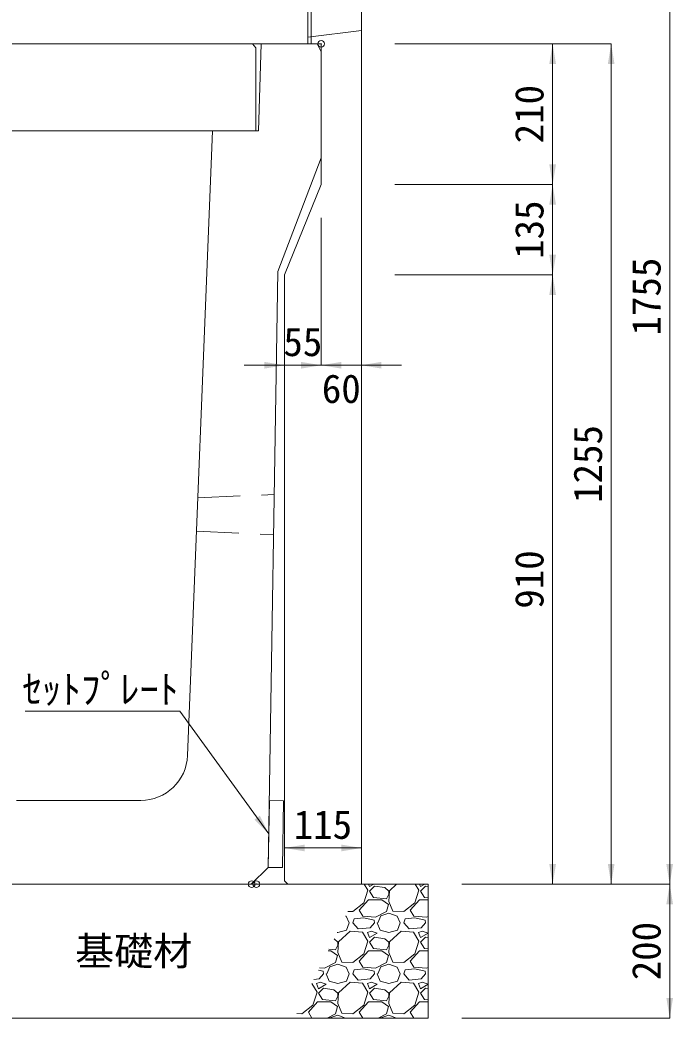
# Model space of a CAD drawing. Units: millimetres at full size. Extents: x 172874 to 217143, y 854931 to 903297.
# Drawn here: x 203590 to 204566, y 856474 to 857964 of the extents above; entities that cross this region are included whole.
import ezdxf
from ezdxf.enums import TextEntityAlignment as Align

# ---------------------------------------------------------------- set-up
doc = ezdxf.new("R2010")
doc.units = ezdxf.units.MM
doc.header["$LTSCALE"] = 20
doc.header["$PDMODE"] = 32
doc.header["$PDSIZE"] = 10
doc.linetypes.add('DASHED', pattern=[7.5, 6, -1.5])
doc.linetypes.add('USER2', pattern=[4.7625, 3.175, -1.5875])
for name, color, linetype, lineweight in [('セットプレート', 3, 'Continuous', 13), ('パネックスKDR', 2, 'Continuous', 13), ('基礎材', 7, 'Continuous', 15), ('寸法線', 7, 'Continuous', 13), ('引出線', 4, 'Continuous', 13), ('本体', 2, 'Continuous', 13), ('補助線', 8, 'Continuous', 13), ('ﾊｯﾁﾝｸﾞ', 7, 'Continuous', 5)]:
    doc.layers.add(name, color=color, linetype=linetype, lineweight=lineweight)
doc.styles.add('ＭＳ ゴシック', font='')
doc.styles.get('ＭＳ ゴシック').set_extended_font_data('MS Gothic')

# ---------------------------------------------------------------- blocks, each defined once
blk = doc.blocks.new('filled_arrow')
at = {"color": 0, "linetype": 'Continuous', "lineweight": -2}
blk.add_solid([(7.5, 1.25), (0, 0), (7.5, -1.25)], dxfattribs=at)

msp = doc.modelspace()

# ---------------------------------------------------------------- linework, layer by layer
at = {"layer": 'セットプレート'}
msp.add_lwpolyline([(203960.82, 856698.52), (203981.82, 856698.19), (203983.4, 856798.17), (203962.4, 856798.51)], close=True, dxfattribs=at)
at = {"layer": 'パネックスKDR', "lineweight": 5}
msp.add_line((204024.9, 858428.52), (204024.9, 857928.52), dxfattribs=at)
at = {"layer": 'パネックスKDR'}
for p, q in [((204099.9, 858428.52), (204099.9, 856673.52)), ((204019.9, 858423.52), (204019.9, 857928.52)), ((204019.9, 857928.52), (204039.9, 857928.52)), ((204039.9, 857928.52), (204039.9, 857718.52)), ((204039.9, 857718.52), (203984.9, 857583.52)), ((203984.9, 857583.52), (203984.9, 856678.52)), ((203984.9, 856678.52), (203989.9, 856673.52)), ((203989.9, 856673.52), (204099.9, 856673.52))]:
    msp.add_line(p, q, dxfattribs=at)
at = {"layer": 'パネックスKDR', "linetype": 'DASHED', "lineweight": 9}
msp.add_line((204019.9, 857938.52), (204099.9, 857948.52), dxfattribs=at)
at = {"layer": '基礎材'}
for p, q in [((203319.38, 856673.52), (204199.9, 856673.52)), ((204199.9, 856673.52), (204199.9, 856473.52)), ((203319.38, 856473.52), (204199.9, 856473.52))]:
    msp.add_line(p, q, dxfattribs=at)
at = {"layer": '寸法線'}
for p, q in [((204560.74, 856673.52), (204560.74, 858428.52)), ((203969.9, 857928.52), (203474.9, 857928.52)), ((204149.9, 857928.52), (204473.24, 857928.52)), ((204149.9, 857928.52), (204385.74, 857928.52)), ((204385.74, 857928.52), (204385.74, 857718.52)), ((204473.24, 857928.52), (204473.24, 856673.52)), ((204149.9, 857718.52), (204385.74, 857718.52)), ((204149.9, 857718.52), (204385.74, 857718.52)), ((204385.74, 857718.52), (204385.74, 857583.52)), ((204039.9, 857668.52), (204039.9, 857448.52)), ((204039.9, 857668.52), (204039.9, 857448.52)), ((204099.9, 857668.52), (204099.9, 857448.52)), ((204149.9, 857583.52), (204385.74, 857583.52)), ((204149.9, 857583.52), (204385.74, 857583.52)), ((204385.74, 857583.52), (204385.74, 856673.52)), ((203984.9, 857533.52), (203984.9, 857448.52)), ((204099.9, 857448.52), (203924.9, 857448.52)), ((203979.9, 857448.52), (204159.9, 857448.52)), ((203984.9, 856727.52), (204099.9, 856727.52)), ((203984.9, 856703.52), (203984.9, 856727.52)), ((204099.9, 856698.52), (204099.9, 856727.52)), ((204249.9, 856673.52), (204560.74, 856673.52)), ((204249.9, 856673.52), (204473.24, 856673.52)), ((204249.9, 856673.52), (204385.74, 856673.52)), ((204249.9, 856673.52), (204560.74, 856673.52)), ((204560.74, 856673.52), (204560.74, 856473.52)), ((204249.9, 856473.52), (204560.74, 856473.52))]:
    msp.add_line(p, q, dxfattribs=at)
at = {"layer": '引出線'}
msp.add_lwpolyline([(203961.61, 856748.51), (203828.75, 856931.99), (203597.39, 856931.99)], dxfattribs=at)
at = {"layer": '本体'}
for p, q in [((203949.9, 857928.52), (203945.9, 857798.52)), ((203949.9, 857928.52), (204033.9, 857928.52)), ((204033.9, 857928.52), (204039.9, 857916.52)), ((204039.9, 857916.52), (204039.9, 857758.52)), ((203877.4, 857798.52), (203840.09, 856865.72)), ((203877.4, 857798.52), (203945.9, 857798.52)), ((204039.9, 857758.52), (203974.9, 857588.52)), ((203974.9, 857588.52), (203960.82, 856698.52)), ((203584.66, 856798.52), (203770.14, 856798.52)), ((203935.42, 856673.52), (203960.82, 856698.52)), ((203419.38, 856673.52), (203935.42, 856673.52))]:
    msp.add_line(p, q, dxfattribs=at)
at = {"layer": '本体', "linetype": 'USER2'}
for p, q in [((203855.48, 857250.52), (203969.63, 857255.52)), ((203853.48, 857200.52), (203968.68, 857195.52))]:
    msp.add_line(p, q, dxfattribs=at)
at = {"layer": '本体', "lineweight": 20}
msp.add_lwpolyline([(203412.4, 857922.52), (203417.4, 857928.52), (203937.4, 857928.52), (203942.4, 857922.52), (203942.4, 857798.52), (203412.4, 857798.52)], close=True, dxfattribs=at)
at = {"layer": '本体'}
msp.add_arc((203770.14, 856868.52), 70, 270, 357.70939, dxfattribs=at)
at = {"layer": '補助線'}
for p in [(204039.9, 857928.52), (203935.9, 856673.52), (203942.9, 856673.52), (203942.9, 856673.52)]:
    msp.add_point(p, dxfattribs=at)
at = {"layer": 'ﾊｯﾁﾝｸﾞ'}
for p, q in [((204109.78, 856664.44), (204104.23, 856673.52)), ((204110.57, 856673.52), (204112.07, 856669.77)), ((204112.07, 856669.77), (204118.31, 856673.52)), ((204119.69, 856670.54), (204112.07, 856662.92)), ((204134.93, 856668.25), (204119.69, 856670.54)), ((204152.57, 856673.52), (204141.79, 856663.68)), ((204185.98, 856664.44), (204180.43, 856673.52)), ((204186.77, 856673.52), (204188.27, 856669.77)), ((204188.27, 856669.77), (204194.51, 856673.52)), ((204195.89, 856670.54), (204188.27, 856662.92)), ((204199.9, 856669.93), (204195.89, 856670.54)), ((204103.69, 856645.39), (204109.78, 856664.44)), ((204112.07, 856662.92), (204118.16, 856653.77)), ((204141.02, 856662.92), (204134.93, 856668.25)), ((204137.21, 856651.49), (204141.02, 856658.34)), ((204141.79, 856663.68), (204141.02, 856647.68)), ((204141.02, 856658.34), (204141.02, 856662.92)), ((204179.89, 856645.39), (204185.98, 856664.44)), ((204188.27, 856662.92), (204194.36, 856653.77)), ((204086.92, 856632.44), (204103.69, 856645.39)), ((204096.83, 856634.72), (204110.54, 856649.96)), ((204110.54, 856649.96), (204130.36, 856649.96)), ((204118.16, 856653.77), (204137.21, 856651.49)), ((204130.36, 856649.96), (204140.26, 856643.1)), ((204140.26, 856643.1), (204137.21, 856632.44)), ((204141.02, 856647.68), (204147.12, 856633.2)), ((204163.12, 856632.44), (204179.89, 856645.39)), ((204173.03, 856634.72), (204186.74, 856649.96)), ((204186.74, 856649.96), (204199.91, 856649.96)), ((204194.36, 856653.77), (204199.9, 856653.11)), ((204076.1, 856625.92), (204077.02, 856625.58)), ((204077.02, 856625.58), (204081.59, 856615.67)), ((204079.53, 856632.79), (204086.92, 856632.44)), ((204102.16, 856625.58), (204096.83, 856634.72)), ((204121.21, 856624.05), (204102.16, 856625.58)), ((204137.21, 856632.44), (204121.21, 856624.05)), ((204124.26, 856615.67), (204128.83, 856626.34)), ((204128.83, 856626.34), (204141.02, 856630.15)), ((204141.02, 856630.15), (204153.22, 856625.58)), ((204147.12, 856633.2), (204163.12, 856632.44)), ((204153.22, 856625.58), (204157.79, 856615.67)), ((204178.36, 856625.58), (204173.03, 856634.72)), ((204197.41, 856624.05), (204178.36, 856625.58)), ((204199.91, 856625.36), (204197.41, 856624.05)), ((204077.78, 856605), (204081.59, 856615.67)), ((204086.92, 856615.67), (204089.21, 856621.77)), ((204095.3, 856606.53), (204086.92, 856615.67)), ((204103.69, 856623.29), (204089.21, 856621.77)), ((204118.93, 856619.48), (204103.69, 856623.29)), ((204119.69, 856615.67), (204112.83, 856608.05)), ((204119.69, 856615.67), (204118.93, 856619.48)), ((204123.5, 856615.67), (204128.07, 856605)), ((204153.98, 856605), (204157.79, 856615.67)), ((204163.12, 856615.67), (204165.41, 856621.77)), ((204171.5, 856606.53), (204163.12, 856615.67)), ((204179.89, 856623.29), (204165.41, 856621.77)), ((204195.13, 856619.48), (204179.89, 856623.29)), ((204195.89, 856615.67), (204189.03, 856608.05)), ((204195.89, 856615.67), (204195.13, 856619.48)), ((204199.7, 856615.67), (204199.91, 856615.17)), ((204063.88, 856601.47), (204064.82, 856601.19)), ((204064.82, 856601.19), (204077.78, 856605)), ((204083.11, 856603.48), (204065.59, 856587.48)), ((204101.4, 856601.96), (204083.11, 856603.48)), ((204112.83, 856608.05), (204095.3, 856606.53)), ((204109.78, 856588.24), (204101.4, 856601.96)), ((204114.35, 856603.48), (204109.02, 856601.19)), ((204109.02, 856601.19), (204112.07, 856593.57)), ((204112.07, 856593.57), (204123.5, 856600.43)), ((204123.5, 856600.43), (204114.35, 856603.48)), ((204128.07, 856605), (204141.02, 856601.19)), ((204141.02, 856601.19), (204153.98, 856605)), ((204159.31, 856603.48), (204141.79, 856587.48)), ((204177.6, 856601.96), (204159.31, 856603.48)), ((204189.03, 856608.05), (204171.5, 856606.53)), ((204185.98, 856588.24), (204177.6, 856601.96)), ((204190.55, 856603.48), (204185.22, 856601.19)), ((204185.22, 856601.19), (204188.27, 856593.57)), ((204188.27, 856593.57), (204199.7, 856600.43)), ((204199.7, 856600.43), (204190.55, 856603.48)), ((204064.82, 856586.72), (204059.03, 856591.78)), ((204061.01, 856575.29), (204064.82, 856582.14)), ((204065.59, 856587.48), (204064.82, 856571.48)), ((204064.82, 856582.14), (204064.82, 856586.72)), ((204103.69, 856569.19), (204109.78, 856588.24)), ((204119.69, 856594.34), (204112.07, 856586.72)), ((204112.07, 856586.72), (204118.16, 856577.57)), ((204134.93, 856592.05), (204119.69, 856594.34)), ((204141.02, 856586.72), (204134.93, 856592.05)), ((204137.21, 856575.29), (204141.02, 856582.14)), ((204141.79, 856587.48), (204141.02, 856571.48)), ((204141.02, 856582.14), (204141.02, 856586.72)), ((204179.89, 856569.19), (204185.98, 856588.24)), ((204195.89, 856594.34), (204188.27, 856586.72)), ((204188.27, 856586.72), (204194.36, 856577.57)), ((204199.92, 856593.73), (204195.89, 856594.34)), ((204050.02, 856573.76), (204054.16, 856573.76)), ((204051.36, 856576.44), (204061.01, 856575.29)), ((204054.16, 856573.76), (204064.06, 856566.9)), ((204064.06, 856566.9), (204061.01, 856556.24)), ((204064.82, 856571.48), (204070.92, 856557)), ((204086.92, 856556.24), (204103.69, 856569.19)), ((204096.83, 856558.52), (204110.54, 856573.76)), ((204110.54, 856573.76), (204130.36, 856573.76)), ((204118.16, 856577.57), (204137.21, 856575.29)), ((204130.36, 856573.76), (204140.26, 856566.9)), ((204140.26, 856566.9), (204137.21, 856556.24)), ((204141.02, 856571.48), (204147.12, 856557)), ((204163.12, 856556.24), (204179.89, 856569.19)), ((204173.03, 856558.52), (204186.74, 856573.76)), ((204186.74, 856573.76), (204199.92, 856573.76)), ((204194.36, 856577.57), (204199.92, 856576.91)), ((204061.01, 856556.24), (204045.01, 856547.85)), ((204052.63, 856550.14), (204064.82, 856553.95)), ((204064.82, 856553.95), (204077.02, 856549.38)), ((204070.92, 856557), (204086.92, 856556.24)), ((204102.16, 856549.38), (204096.83, 856558.52)), ((204137.21, 856556.24), (204121.21, 856547.85)), ((204128.83, 856550.14), (204141.02, 856553.95)), ((204141.02, 856553.95), (204153.22, 856549.38)), ((204147.12, 856557), (204163.12, 856556.24)), ((204178.36, 856549.38), (204173.03, 856558.52)), ((204042.73, 856543.28), (204035.66, 856545.05)), ((204043.49, 856539.47), (204036.63, 856531.85)), ((204045.01, 856547.85), (204037.37, 856548.47)), ((204043.49, 856539.47), (204042.73, 856543.28)), ((204047.3, 856539.47), (204051.87, 856528.8)), ((204048.06, 856539.47), (204052.63, 856550.14)), ((204077.02, 856549.38), (204081.59, 856539.47)), ((204077.78, 856528.8), (204081.59, 856539.47)), ((204086.92, 856539.47), (204089.21, 856545.57)), ((204095.3, 856530.33), (204086.92, 856539.47)), ((204103.69, 856547.09), (204089.21, 856545.57)), ((204121.21, 856547.85), (204102.16, 856549.38)), ((204118.93, 856543.28), (204103.69, 856547.09)), ((204119.69, 856539.47), (204112.83, 856531.85)), ((204119.69, 856539.47), (204118.93, 856543.28)), ((204123.5, 856539.47), (204128.07, 856528.8)), ((204124.26, 856539.47), (204128.83, 856550.14)), ((204153.22, 856549.38), (204157.79, 856539.47)), ((204153.98, 856528.8), (204157.79, 856539.47)), ((204163.12, 856539.47), (204165.41, 856545.57)), ((204171.5, 856530.33), (204163.12, 856539.47)), ((204179.89, 856547.09), (204165.41, 856545.57)), ((204197.41, 856547.85), (204178.36, 856549.38)), ((204195.13, 856543.28), (204179.89, 856547.09)), ((204195.89, 856539.47), (204189.03, 856531.85)), ((204195.89, 856539.47), (204195.13, 856543.28)), ((204199.93, 856549.17), (204197.41, 856547.85)), ((204199.7, 856539.47), (204199.93, 856538.93)), ((204033.58, 856512.04), (204025.65, 856525.02)), ((204036.63, 856531.85), (204028.72, 856531.16)), ((204038.15, 856527.28), (204032.82, 856524.99)), ((204032.82, 856524.99), (204035.87, 856517.37)), ((204035.87, 856517.37), (204047.3, 856524.23)), ((204047.3, 856524.23), (204038.15, 856527.28)), ((204051.87, 856528.8), (204064.82, 856524.99)), ((204064.82, 856524.99), (204077.78, 856528.8)), ((204083.11, 856527.28), (204065.59, 856511.28)), ((204101.4, 856525.76), (204083.11, 856527.28)), ((204112.83, 856531.85), (204095.3, 856530.33)), ((204109.78, 856512.04), (204101.4, 856525.76)), ((204114.35, 856527.28), (204109.02, 856524.99)), ((204109.02, 856524.99), (204112.07, 856517.37)), ((204112.07, 856517.37), (204123.5, 856524.23)), ((204123.5, 856524.23), (204114.35, 856527.28)), ((204128.07, 856528.8), (204141.02, 856524.99)), ((204141.02, 856524.99), (204153.98, 856528.8)), ((204159.31, 856527.28), (204141.79, 856511.28)), ((204177.6, 856525.76), (204159.31, 856527.28)), ((204189.03, 856531.85), (204171.5, 856530.33)), ((204185.98, 856512.04), (204177.6, 856525.76)), ((204190.55, 856527.28), (204185.22, 856524.99)), ((204185.22, 856524.99), (204188.27, 856517.37)), ((204188.27, 856517.37), (204199.7, 856524.23)), ((204199.7, 856524.23), (204190.55, 856527.28)), ((204027.49, 856492.99), (204033.58, 856512.04)), ((204043.49, 856518.14), (204035.87, 856510.52)), ((204035.87, 856510.52), (204041.96, 856501.37)), ((204058.73, 856515.85), (204043.49, 856518.14)), ((204064.82, 856510.52), (204058.73, 856515.85)), ((204061.01, 856499.09), (204064.82, 856505.94)), ((204065.59, 856511.28), (204064.82, 856495.28)), ((204064.82, 856505.94), (204064.82, 856510.52)), ((204103.69, 856492.99), (204109.78, 856512.04)), ((204119.69, 856518.14), (204112.07, 856510.52)), ((204112.07, 856510.52), (204118.16, 856501.37)), ((204134.93, 856515.85), (204119.69, 856518.14)), ((204141.02, 856510.52), (204134.93, 856515.85)), ((204137.21, 856499.09), (204141.02, 856505.94)), ((204141.79, 856511.28), (204141.02, 856495.28)), ((204141.02, 856505.94), (204141.02, 856510.52)), ((204179.89, 856492.99), (204185.98, 856512.04)), ((204195.89, 856518.14), (204188.27, 856510.52)), ((204188.27, 856510.52), (204194.36, 856501.37)), ((204199.94, 856517.53), (204195.89, 856518.14)), ((204010.72, 856480.04), (204027.49, 856492.99)), ((204020.63, 856482.32), (204034.34, 856497.56)), ((204034.34, 856497.56), (204054.16, 856497.56)), ((204041.96, 856501.37), (204061.01, 856499.09)), ((204054.16, 856497.56), (204064.06, 856490.7)), ((204064.06, 856490.7), (204061.01, 856480.04)), ((204064.82, 856495.28), (204070.92, 856480.8)), ((204086.92, 856480.04), (204103.69, 856492.99)), ((204096.83, 856482.32), (204110.54, 856497.56)), ((204110.54, 856497.56), (204130.36, 856497.56)), ((204118.16, 856501.37), (204137.21, 856499.09)), ((204130.36, 856497.56), (204140.26, 856490.7)), ((204140.26, 856490.7), (204137.21, 856480.04)), ((204141.02, 856495.28), (204147.12, 856480.8)), ((204163.12, 856480.04), (204179.89, 856492.99)), ((204173.03, 856482.32), (204186.74, 856497.56)), ((204186.74, 856497.56), (204199.94, 856497.56)), ((204194.36, 856501.37), (204199.94, 856500.7)), ((204003.33, 856480.39), (204010.72, 856480.04)), ((204025.76, 856473.52), (204020.63, 856482.32)), ((204061.01, 856480.04), (204048.58, 856473.52)), ((204052.63, 856473.94), (204064.82, 856477.75)), ((204064.82, 856477.75), (204076.1, 856473.52)), ((204070.92, 856480.8), (204086.92, 856480.04)), ((204101.96, 856473.52), (204096.83, 856482.32)), ((204137.21, 856480.04), (204124.78, 856473.52)), ((204128.83, 856473.94), (204141.02, 856477.75)), ((204141.02, 856477.75), (204152.3, 856473.52)), ((204147.12, 856480.8), (204163.12, 856480.04)), ((204178.16, 856473.52), (204173.03, 856482.32)), ((203999.9, 856473.52), (203999.9, 856473.52)), ((204052.45, 856473.52), (204052.63, 856473.94)), ((204128.65, 856473.52), (204128.83, 856473.94))]:
    msp.add_line(p, q, dxfattribs=at)

# ---------------------------------------------------------------- block references
at = {"layer": '寸法線', "xscale": 4, "yscale": 4}
for p, rotation in [((204385.74, 857928.52), 270), ((204473.24, 857928.52), 270), ((204385.74, 857718.52), 90), ((204385.74, 857718.52), 270), ((204385.74, 857583.52), 90), ((204385.74, 857583.52), 270), ((203984.9, 857448.52), 180), ((204039.9, 857448.52), 180), ((204099.9, 856727.52), 180), ((204385.74, 856673.52), 90), ((204473.24, 856673.52), 90), ((204560.74, 856673.52), 90), ((204560.74, 856673.52), 270), ((204560.74, 856473.52), 90)]:
    msp.add_blockref('filled_arrow', p, dxfattribs=dict(at, rotation=rotation))
for p in [(204039.9, 857448.52), (204099.9, 857448.52), (203984.9, 856727.52)]:
    msp.add_blockref('filled_arrow', p, dxfattribs=at)
at = {"layer": '引出線', "xscale": 4, "yscale": 4, "rotation": 125.9}
msp.add_blockref('filled_arrow', (203961.61, 856748.51), dxfattribs=at)

# ---------------------------------------------------------------- texts
at = {"layer": '寸法線', "style": 'ＭＳ ゴシック'}
for s, p in [('210', (204350.74, 857823.52)), ('135', (204350.74, 857651.02)), ('1755', (204525.74, 857551.02)), ('1255', (204438.24, 857301.02)), ('910', (204350.74, 857128.52)), ('200', (204525.74, 856573.52))]:
    msp.add_text(s, height=42.72, rotation=90, dxfattribs=at).set_placement(p, align=Align.MIDDLE_CENTER)
for s, p in [('55', (204012.4, 857483.52)), ('60', (204069.9, 857413.52)), ('115', (204042.4, 856762.52)), ('基礎材', (203759.64, 856573.52))]:
    msp.add_text(s, height=42.72, dxfattribs=at).set_placement(p, align=Align.MIDDLE_CENTER)
at = {"layer": '引出線', "style": 'ＭＳ ゴシック'}
msp.add_text('ｾｯﾄﾌﾟﾚｰﾄ', height=42.72, dxfattribs=at).set_placement((203826.5, 856985.99), align=Align.TOP_RIGHT)

doc.saveas('drawing.dxf')
